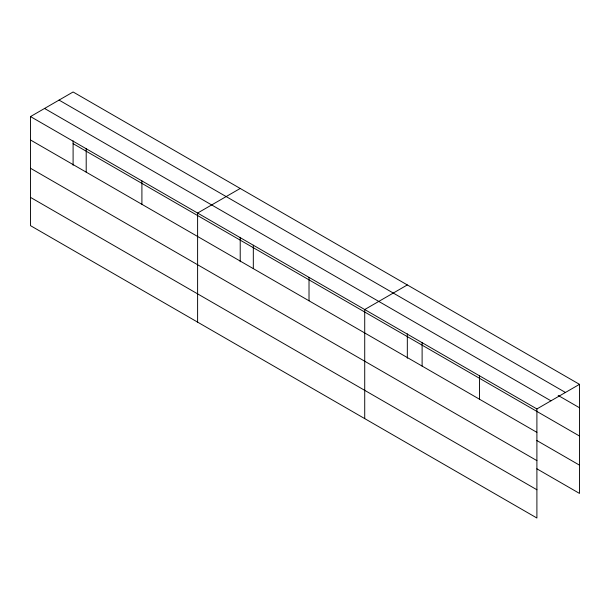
<?xml version="1.0" encoding="UTF-8"?>
<svg xmlns="http://www.w3.org/2000/svg" width="610" height="610" viewBox="0 0 610 610"><rect width="100%" height="100%" fill="white"/><g stroke="black" fill="none" stroke-linecap="round" stroke-linejoin="round"><path stroke-width="0.91" d="M30.5 116.579L536.899 408.944L536.899 518.02L30.5 225.654L30.5 116.579L73.101 91.98L579.5 384.346L579.5 493.421L536.869 468.808M240.218 188.459L197.609 213.058L197.609 322.133M407.327 284.939L364.719 309.537L364.719 418.62M536.899 408.944L579.5 384.346M59.048 100.093L565.439 392.459M558.18 395.455L579.5 407.762M44.56 108.458L550.952 400.823M73.101 143.663L579.5 436.028M30.5 139.995L536.899 432.36M536.869 440.542L579.5 465.155M30.5 168.261L536.899 460.626M30.5 197.388L536.899 489.754M479.506 375.806L479.506 399.222M422.112 342.675L422.112 366.091M407.327 333.8L407.327 358.238M309.018 277.375L309.018 300.791M253.318 245.22L253.318 268.636M240.218 237.32L240.218 261.751M141.909 180.895L141.909 204.312M86.201 148.733L86.201 172.15M73.101 140.834L73.101 165.272"/></g></svg>
